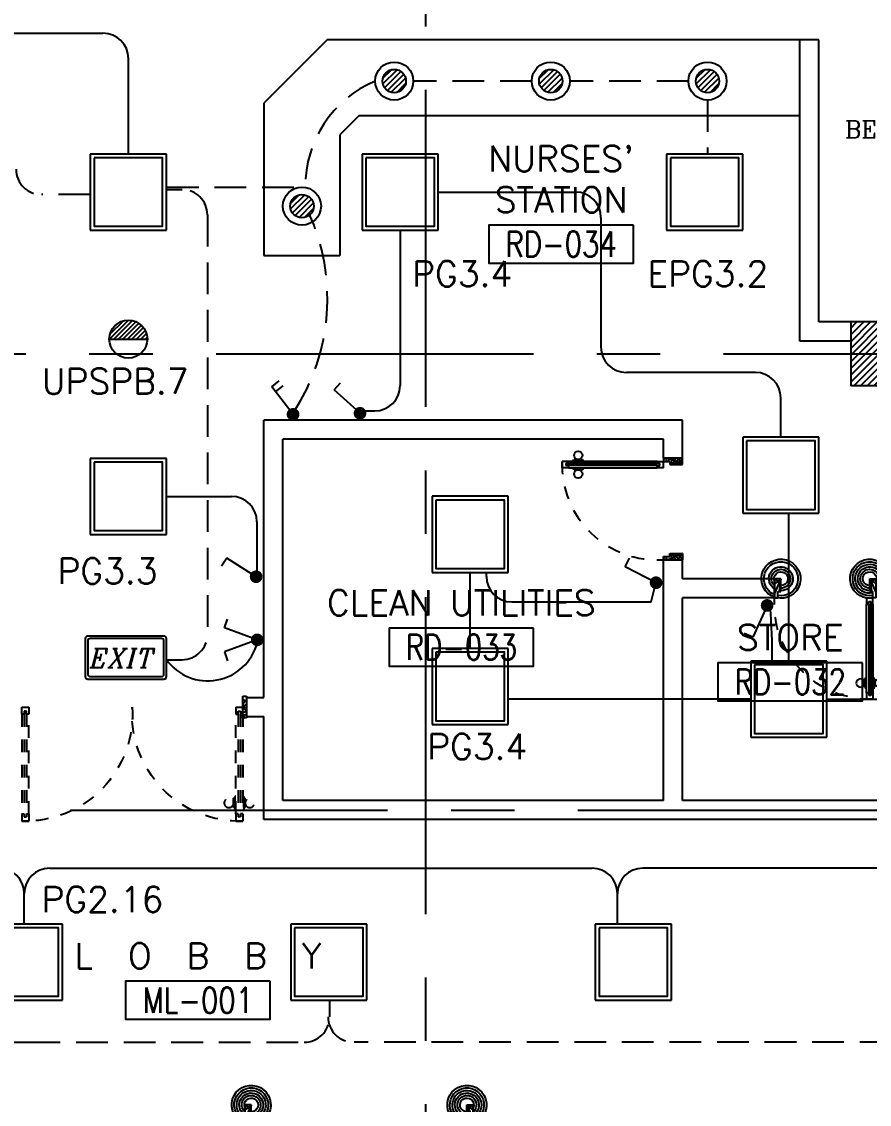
# Model space of a CAD drawing. Extents: x -10 to 91, y -4 to 87.
# Drawn here: x 21.16 to 27.84, y 52.99 to 61.52 of the extents above; entities that cross this region are included whole.
import ezdxf
from ezdxf.enums import TextEntityAlignment as Align

# ---------------------------------------------------------------- set-up
doc = ezdxf.new("R2010")
doc.units = 0
doc.header["$MEASUREMENT"] = 0
doc.linetypes.add('CENTERX2', pattern=[4, 2.5, -0.5, 0.5, -0.5])
doc.linetypes.add('HIDDEN', pattern=[0.375, 0.25, -0.125])
doc.layers.get('0').update_dxf_attribs({"linetype": 'CONTINUOUS'})
for name, color, linetype in [('AXES', 11, 'CENTERX2'), ('COL', 11, 'CONTINUOUS'), ('COUNTER', 11, 'CONTINUOUS'), ('DOOR', 11, 'CONTINUOUS'), ('E-CLINE', 2, 'CONTINUOUS'), ('E-HLINE', 2, 'HIDDEN'), ('E-LITE', 4, 'CONTINUOUS'), ('E-SWITCH', 4, 'CONTINUOUS'), ('E-TRXT', 4, 'CONTINUOUS'), ('EL-LITE', 4, 'CONTINUOUS'), ('HAT', 11, 'CONTINUOUS'), ('RM-BOX', 11, 'CONTINUOUS'), ('RM-NAME', 11, 'CONTINUOUS'), ('RM-NO', 11, 'CONTINUOUS'), ('WALL', 11, 'CONTINUOUS'), ('WIN', 11, 'CONTINUOUS')]:
    doc.layers.add(name, color=color, linetype=linetype)
doc.styles.add('ITALICC', font='italicc')
doc.styles.add('ROMANC', font='romanc', dxfattribs={"height": 0.1})
doc.styles.add('ROMANS', font='ROMANS.shx', dxfattribs={"width": 0.6})

# ---------------------------------------------------------------- blocks, each defined once
blk = doc.blocks.new('A$C7E3856AC')
at = {"layer": 'DOOR', "color": 0, "linetype": 'HIDDEN', "ltscale": 0.3}
for p, q in [((130.9, 800.4), (80.9, 800.4)), ((80.9, 750.4), (80.9, 800.4)), ((113.9, 770.4), (97.9, 770.4)), ((97.9, 770.4), (97.9, 750.4)), ((113.9, 750.4), (113.9, 770.4)), ((130.9, 800.4), (130.9, 750.4)), ((1580.9, 800.4), (1580.9, 750.4)), ((1630.9, 800.4), (1580.9, 800.4)), ((1597.9, 770.4), (1613.9, 770.4)), ((1597.9, 750.4), (1597.9, 770.4)), ((1613.9, 770.4), (1613.9, 750.4)), ((1630.9, 750.4), (1630.9, 800.4)), ((97.9, 750.4), (80.9, 750.4)), ((130.9, 750.4), (113.9, 750.4)), ((1580.9, 750.4), (1597.9, 750.4)), ((1613.9, 750.4), (1630.9, 750.4)), ((73.7, 160.2), (64.7, 160.2)), ((64.7, 95.4), (64.7, 160.2)), ((80.9, 172.8), (73.7, 172.8)), ((73.7, 172.8), (73.7, 82.8)), ((73.7, 95.4), (73.7, 160.2)), ((130.9, 172.8), (138.1, 172.8)), ((138.1, 172.8), (138.1, 82.8)), ((138.1, 160.2), (147.1, 160.2)), ((138.1, 95.4), (138.1, 160.2)), ((147.1, 95.4), (147.1, 160.2)), ((73.7, 95.4), (64.7, 95.4)), ((80.9, 82.8), (73.7, 82.8)), ((130.9, 82.8), (138.1, 82.8)), ((138.1, 95.4), (147.1, 95.4)), ((80.9, 50.4), (97.9, 50.4)), ((80.9, 50.4), (80.9, 0.4)), ((80.9, 0.4), (130.9, 0.4)), ((130.9, 0.4), (80.9, 0.4)), ((97.9, 50.4), (97.9, 30.4)), ((97.9, 30.4), (113.9, 30.4)), ((113.9, 50.4), (130.9, 50.4)), ((113.9, 50.4), (113.9, 30.4)), ((130.9, 50.4), (130.9, 0.4)), ((1597.9, 50.4), (1580.9, 50.4)), ((1580.9, 50.4), (1580.9, 0.4)), ((1630.9, 0.4), (1580.9, 0.4)), ((1580.9, 0.4), (1630.9, 0.4)), ((1597.9, 50.4), (1597.9, 30.4)), ((1613.9, 30.4), (1597.9, 30.4)), ((1630.9, 50.4), (1613.9, 50.4)), ((1613.9, 50.4), (1613.9, 30.4)), ((1630.9, 50.4), (1630.9, 0.4))]:
    blk.add_line(p, q, dxfattribs=at)
at = {"layer": 'DOOR', "linetype": 'HIDDEN', "ltscale": 0.3}
for p, q in [((80.9, 750.4), (80.9, 50.4)), ((97.9, 750.4), (97.9, 50.4)), ((113.9, 750.4), (113.9, 50.4)), ((130.9, 50.4), (130.9, 750.4)), ((1580.9, 50.4), (1580.9, 750.4)), ((1597.9, 750.4), (1597.9, 50.4)), ((1613.9, 750.4), (1613.9, 50.4)), ((1630.9, 750.4), (1630.9, 50.4))]:
    blk.add_line(p, q, dxfattribs=at)
at = {"layer": 'DOOR', "color": 0, "linetype": 'HIDDEN', "ltscale": 0.3}
for centre in [(32.4, 127.8), (179.5, 127.8)]:
    blk.add_circle(centre, 32.4, dxfattribs=at)
at = {"layer": 'DOOR', "linetype": 'HIDDEN', "ltscale": 0.3}
for centre, start, end in [((105.9, 751.6), 268.09382, 3.72494), ((1605.9, 751.6), 176.27506, 271.90618)]:
    blk.add_arc(centre, 751.6, start, end, dxfattribs=at)
blk = doc.blocks.new('RM1')
at = {"layer": 'RM-BOX'}
blk.add_lwpolyline([(569.9, -200), (-569.9, -200), (-569.9, -500), (569.9, -500)], close=True, dxfattribs=at)
at = {"layer": 'RM-NAME', "style": 'ROMANS'}
for tag, p in [('ROOMNAME1', (0, 323.8)), ('ROOMNAME2', (0, 0))]:
    blk.add_attdef(tag, text='', height=200, dxfattribs=at).set_placement(p, align=Align.MIDDLE)
at = {"layer": 'RM-NO', "style": 'ROMANS', "width": 0.8}
blk.add_attdef('ROOMNO', text='', height=200, dxfattribs=at).set_placement((0, -350), align=Align.MIDDLE)
blk = doc.blocks.new('A$C272A55A0')
at = {"layer": 'DOOR', "color": 0, "linetype": 'ByBlock'}
for p, q in [((0, 900.4), (0, 1050.4)), ((50, 1050.4), (0, 1050.4)), ((50, 950.4), (50, 1050.4)), ((1750, 950.4), (1750, 1050.4)), ((1750, 1050.4), (1800, 1050.4)), ((1800, 1050.4), (1800, 900.4)), ((25, 950.4), (50, 950.4)), ((25, 900.4), (25, 950.4)), ((1775, 950.4), (1750, 950.4)), ((1775, 900.4), (1775, 950.4)), ((0, 900.4), (25, 900.4)), ((75, 900.4), (25, 900.4)), ((25, 850.4), (25, 900.4)), ((58, 870.4), (42, 870.4)), ((42, 870.4), (42, 850.4)), ((58, 850.4), (58, 870.4)), ((75, 900.4), (75, 850.4)), ((1725, 900.4), (1775, 900.4)), ((1725, 900.4), (1725, 850.4)), ((1742, 870.4), (1758, 870.4)), ((1742, 850.4), (1742, 870.4)), ((1758, 870.4), (1758, 850.4)), ((1800, 900.4), (1775, 900.4)), ((1775, 850.4), (1775, 900.4)), ((42, 850.4), (25, 850.4)), ((75, 850.4), (58, 850.4)), ((1725, 850.4), (1742, 850.4)), ((1758, 850.4), (1775, 850.4)), ((1725, 172.7), (1717.8, 172.7)), ((1717.8, 172.7), (1717.8, 82.7)), ((1775, 172.7), (1782.2, 172.7)), ((1782.2, 172.7), (1782.2, 82.7)), ((1717.8, 160.1), (1708.8, 160.1)), ((1708.8, 95.3), (1708.8, 160.1)), ((1717.8, 95.3), (1708.8, 95.3)), ((1717.8, 95.3), (1717.8, 160.1)), ((1782.2, 160.1), (1791.2, 160.1)), ((1782.2, 95.3), (1782.2, 160.1)), ((1782.2, 95.3), (1791.2, 95.3)), ((1791.2, 95.3), (1791.2, 160.1)), ((25, 50.4), (42, 50.4)), ((25, 50.4), (25, 0.4)), ((25, 0.4), (75, 0.4)), ((75, 0.4), (25, 0.4)), ((42, 50.4), (42, 30.4)), ((42, 30.4), (58, 30.4)), ((58, 50.4), (75, 50.4)), ((58, 50.4), (58, 30.4)), ((75, 50.4), (75, 0.4)), ((1725, 82.7), (1717.8, 82.7)), ((1742, 50.4), (1725, 50.4)), ((1725, 50.4), (1725, 0.4)), ((1775, 0.4), (1725, 0.4)), ((1725, 0.4), (1775, 0.4)), ((1742, 50.4), (1742, 30.4)), ((1758, 30.4), (1742, 30.4)), ((1775, 50.4), (1758, 50.4)), ((1758, 50.4), (1758, 30.4)), ((1775, 82.7), (1782.2, 82.7)), ((1775, 50.4), (1775, 0.4))]:
    blk.add_line(p, q, dxfattribs=at)
at = {"layer": 'DOOR', "color": 9, "linetype": 'ByBlock'}
for p, q in [((50, 1050.4), (0, 1010.2)), ((50, 1050.4), (0, 936.6)), ((50, 1050.4), (36.6, 950.4)), ((1750, 1050.4), (1800, 1010.2)), ((1750, 1050.4), (1800, 936.6)), ((1750, 1050.4), (1763.4, 950.4))]:
    blk.add_line(p, q, dxfattribs=at)
at = {"layer": 'DOOR', "linetype": 'ByBlock'}
for p, q in [((25, 850.4), (25, 50.4)), ((42, 850.4), (42, 50.4)), ((58, 850.4), (58, 50.4)), ((75, 50.4), (75, 850.4)), ((1725, 50.4), (1725, 850.4)), ((1742, 850.4), (1742, 50.4)), ((1758, 850.4), (1758, 50.4)), ((1775, 850.4), (1775, 50.4))]:
    blk.add_line(p, q, dxfattribs=at)
at = {"layer": 'DOOR', "color": 0, "linetype": 'ByBlock'}
for centre in [(1676.5, 127.7), (1823.5, 127.7)]:
    blk.add_circle(centre, 32.4, dxfattribs=at)
at = {"layer": 'DOOR', "color": 9, "linetype": 'ByBlock'}
for centre, radius, start, end in [((50, 1050.4), 54.4, 203.20738, 270), ((50, 1050.4), 34.4, 180, 270), ((50, 1050.4), 14.4, 180, 270), ((1750, 1050.4), 14.4, 270, 0), ((1750, 1050.4), 34.4, 270, 0), ((1750, 1050.4), 54.4, 270, 336.79262), ((50, 1050.4), 74.4, 227.77643, 270), ((50, 1050.4), 94.4, 238.01819, 270), ((50, 1050.4), 114.4, 244.08384, 257.37743), ((1750, 1050.4), 74.4, 270, 312.22357), ((1750, 1050.4), 94.4, 270, 301.98181), ((1750, 1050.4), 114.4, 282.62257, 295.91616), ((50, 1050.4), 134.4, 248.15985, 259.28002), ((50, 1050.4), 154.4, 251.10529, 256.28577), ((1750, 1050.4), 134.4, 280.71998, 291.84015), ((1750, 1050.4), 154.4, 283.71423, 288.89471)]:
    blk.add_arc(centre, radius, start, end, dxfattribs=at)
at = {"layer": 'DOOR', "linetype": 'HIDDEN', "ltscale": 0.5}
for centre, start, end in [((50, 851.4), 268.31738, 3.29648), ((1750, 851.4), 176.70352, 271.68262)]:
    blk.add_arc(centre, 851.4, start, end, dxfattribs=at)
at = {"layer": 'WALL', "linetype": 'ByBlock'}
blk.add_line((1800, 900.4), (1800, 1050.4), dxfattribs=at)
blk = doc.blocks.new('*X125')
at = {"color": 0}
for p, q in [((39289.6, 55942), (39763.2, 56415.6)), ((39289.6, 55995), (39710.2, 56415.6)), ((39289.6, 56048.1), (39657.1, 56415.6)), ((39289.6, 56101.1), (39604.1, 56415.6)), ((39289.6, 56154.1), (39551.1, 56415.6)), ((39289.6, 56207.2), (39498, 56415.6)), ((39289.6, 56260.2), (39445, 56415.6)), ((39289.6, 56313.2), (39392, 56415.6)), ((39289.6, 56366.3), (39338.9, 56415.6)), ((39316.2, 55915.6), (39789.6, 56389)), ((39369.3, 55915.6), (39789.6, 56335.9)), ((39422.3, 55915.6), (39789.6, 56282.9)), ((39475.3, 55915.6), (39789.6, 56229.9)), ((39528.4, 55915.6), (39789.6, 56176.8)), ((39581.4, 55915.6), (39789.6, 56123.8)), ((39634.4, 55915.6), (39789.6, 56070.8)), ((39687.5, 55915.6), (39789.6, 56017.7)), ((39740.5, 55915.6), (39789.6, 55964.7))]:
    blk.add_line(p, q, dxfattribs=at)
blk = doc.blocks.new('COL50')
at = {"layer": 'COL'}
blk.add_lwpolyline([(-250, 250), (-250, -250), (250, -250), (250, 250)], close=True, dxfattribs=at)
blk = doc.blocks.new('A$C09EF76E8')
at = {"layer": 'DOOR', "color": 0, "linetype": 'ByBlock'}
for p, q in [((776.6, 950), (726.6, 950)), ((726.6, 950), (776.6, 950)), ((726.6, 900), (726.6, 950)), ((776.6, 900), (776.6, 950)), ((719.4, 855), (710.4, 855)), ((710.4, 855), (710.4, 790.2)), ((726.6, 867.6), (719.4, 867.6)), ((719.4, 777.6), (719.4, 867.6)), ((719.4, 855), (719.4, 790.2)), ((743.6, 900), (726.6, 900)), ((759.6, 920), (743.6, 920)), ((743.6, 900), (743.6, 920)), ((759.6, 900), (759.6, 920)), ((776.6, 900), (759.6, 900)), ((776.6, 867.6), (783.8, 867.6)), ((783.8, 777.6), (783.8, 867.6)), ((783.8, 855), (792.8, 855)), ((783.8, 855), (783.8, 790.2)), ((792.8, 855), (792.8, 790.2)), ((719.4, 790.2), (710.4, 790.2)), ((726.6, 777.6), (719.4, 777.6)), ((776.6, 777.6), (783.8, 777.6)), ((783.8, 790.2), (792.8, 790.2)), ((726.6, 150), (726.6, 200)), ((726.6, 200), (743.6, 200)), ((743.6, 200), (743.6, 180)), ((743.6, 180), (759.6, 180)), ((759.6, 180), (759.6, 200)), ((759.6, 200), (776.6, 200)), ((776.6, 200), (776.6, 150)), ((1.6, 0), (1.6, 150)), ((1.6, 150), (26.6, 150)), ((1.6, 150), (1.6, 0)), ((26.6, 150), (26.6, 100)), ((26.6, 100), (51.6, 100)), ((51.6, 100), (51.6, 0)), ((726.6, 150), (776.6, 150)), ((776.6, 100), (751.6, 100)), ((751.6, 100), (751.6, 0)), ((776.6, 150), (776.6, 100)), ((801.6, 150), (776.6, 150)), ((801.6, 150), (801.6, 0)), ((51.6, 0), (1.6, 0)), ((751.6, 0), (801.6, 0))]:
    blk.add_line(p, q, dxfattribs=at)
at = {"layer": 'DOOR', "linetype": 'ByBlock'}
for p, q in [((726.6, 900), (726.6, 200)), ((743.6, 200), (743.6, 900)), ((759.6, 200), (759.6, 900)), ((776.6, 200), (776.6, 900)), ((801.6, 0), (801.6, 150))]:
    blk.add_line(p, q, dxfattribs=at)
at = {"layer": 'DOOR', "color": 9, "linetype": 'ByBlock'}
for p, q in [((51.6, 0), (1.6, 113.7)), ((51.6, 0), (38.2, 100)), ((751.6, 0), (801.6, 113.7)), ((751.6, 0), (764.9, 100)), ((51.6, 0), (1.6, 40.1)), ((751.6, 0), (801.6, 40.1))]:
    blk.add_line(p, q, dxfattribs=at)
at = {"layer": 'DOOR', "color": 0, "linetype": 'ByBlock'}
for centre in [(678.1, 822.6), (825.1, 822.6)]:
    blk.add_circle(centre, 32.4, dxfattribs=at)
at = {"layer": 'DOOR', "linetype": 'HIDDEN', "ltscale": 0.5}
blk.add_arc((751.6, 198.8), 751.6, 88.09382, 183.72494, dxfattribs=at)
at = {"layer": 'DOOR', "color": 9, "linetype": 'ByBlock'}
for centre, radius, start, end in [((51.6, 0), 154.4, 103.71423, 108.89471), ((51.6, 0), 134.4, 100.71998, 111.84015), ((51.6, 0), 94.4, 90, 121.98181), ((751.6, 0), 94.4, 58.01819, 90), ((751.6, 0), 134.4, 68.15985, 79.28002), ((751.6, 0), 114.4, 64.08384, 77.37743), ((751.6, 0), 154.4, 71.10529, 76.28577), ((51.6, 0), 74.4, 90, 132.22357), ((51.6, 0), 54.4, 90, 156.79262), ((51.6, 0), 34.4, 90, 180), ((51.6, 0), 14.4, 90, 180), ((751.6, 0), 74.4, 47.77643, 90), ((751.6, 0), 54.4, 23.20738, 90), ((751.6, 0), 34.4, 0, 90), ((751.6, 0), 14.4, 0, 90)]:
    blk.add_arc(centre, radius, start, end, dxfattribs=at)
blk = doc.blocks.new('*X182')
at = {"color": 0}
for p, q in [((21548.527, 18540.142), (21548.801, 18540.415)), ((21548.529, 18539.966), (21548.977, 18540.414)), ((21548.584, 18539.845), (21549.098, 18540.359)), ((21548.672, 18539.756), (21549.187, 18540.271)), ((21548.793, 18539.7), (21549.243, 18540.15)), ((21548.966, 18539.696), (21549.246, 18539.977))]:
    blk.add_line(p, q, dxfattribs=at)
blk = doc.blocks.new('SPOT')
at = {"layer": 'E-LITE'}
for radius in [0.6, 0.369]:
    blk.add_circle((0, 0), radius, dxfattribs=at)
at = {"layer": 'E-LITE', "color": 8}
blk.add_blockref('*X182', (-21548.886, -18540.056), dxfattribs=at)
blk = doc.blocks.new('L42')
at = {"layer": 'E-LITE'}
for p, q in [((0.3, 0.3), (-0.3, 0.3)), ((-0.3, 0.3), (-0.3, -0.3)), ((0.3, -0.3), (0.3, 0.3)), ((-0.3, -0.3), (0.3, -0.3))]:
    blk.add_line(p, q, dxfattribs=at)
at = {"layer": 'E-LITE', "color": 8}
blk.add_lwpolyline([(-0.27, 0.27), (-0.27, -0.27), (0.27, -0.27), (0.27, 0.27)], close=True, dxfattribs=at)
blk = doc.blocks.new('EXIT')
at = {"layer": 'E-LITE', "color": 4}
for p, q in [((-0.32, 0.15), (-0.32, -0.15)), ((0.3, 0.17), (-0.3, 0.17)), ((0.32, -0.15), (0.32, 0.15)), ((-0.3, -0.17), (0.3, -0.17))]:
    blk.add_line(p, q, dxfattribs=at)
at = {"layer": 'E-LITE', "color": 8}
for p, q in [((-0.3, 0.13), (-0.3, -0.13)), ((0.28, 0.15), (-0.28, 0.15)), ((0.3, -0.13), (0.3, 0.13)), ((-0.28, -0.15), (0.28, -0.15))]:
    blk.add_line(p, q, dxfattribs=at)
at = {"layer": 'E-LITE', "color": 4}
for centre, start, end in [((-0.3, 0.15), 90, 180), ((0.3, 0.15), 360, 90), ((-0.3, -0.15), 180, 270), ((0.3, -0.15), 270, 0)]:
    blk.add_arc(centre, 0.02, start, end, dxfattribs=at)
at = {"layer": 'E-LITE', "color": 8}
for centre, start, end in [((-0.28, 0.13), 90, 180), ((0.28, 0.13), 0, 90), ((-0.28, -0.13), 180, 270), ((0.28, -0.13), 270, 0)]:
    blk.add_arc(centre, 0.02, start, end, dxfattribs=at)
at = {"layer": 'E-LITE', "color": 5, "style": 'ITALICC'}
blk.add_text('EXIT', height=0.15, dxfattribs=at).set_placement((-0.284, -0.0783))
blk = doc.blocks.new('1G2W')
for p, q in [((0, 0), (0.517, 0.188)), ((0.517, 0.188), (0.466, 0.329)), ((0, 0), (0.517, -0.188)), ((0.517, -0.188), (0.466, -0.329))]:
    blk.add_line(p, q)
at = {"const_width": 0.1}
blk.add_lwpolyline([(-0.05, 0, 1), (0.05, 0, 1)], format="xyb", close=True, dxfattribs=at)
blk = doc.blocks.new('1G1W')
for p, q in [((0, 0), (0.55, 0)), ((0.55, 0), (0.55, -0.15))]:
    blk.add_line(p, q)
at = {"const_width": 0.1}
blk.add_lwpolyline([(-0.05, 0, 1), (0.05, 0, 1)], format="xyb", close=True, dxfattribs=at)
blk = doc.blocks.new('2G1W')
for p, q in [((0, 0), (0.55, 0)), ((0.45, 0), (0.45, -0.15)), ((0.55, 0), (0.55, -0.15))]:
    blk.add_line(p, q)
at = {"const_width": 0.1}
blk.add_lwpolyline([(-0.05, 0, 1), (0.05, 0, 1)], format="xyb", close=True, dxfattribs=at)
blk = doc.blocks.new('EL')
at = {"layer": 'EL-LITE'}
h = blk.add_hatch(dxfattribs=at)
h.set_pattern_fill('ANSI31', color=4, scale=0.2, style=0)
h.set_pattern_definition([(45, (587.071197, 567.777136), (-0.0176776695, 0.0176776695), [])])
h.paths.add_polyline_path([(0.15, 0, 1), (-0.15, 0)])
at = {"layer": 'EL-LITE', "color": 4}
blk.add_line((-0.15, 0), (0.15, 0), dxfattribs=at)
blk.add_circle((0, 0), 0.15, dxfattribs=at)

msp = doc.modelspace()

# ---------------------------------------------------------------- linework, layer by layer
at = {"layer": 'AXES'}
for p, q in [((24.3439, 14.4854), (24.3439, 73.3054)), ((2.6925, 58.9054), (71.7839, 58.9054)), ((13.5439, 55.3054), (71.7839, 55.3054))]:
    msp.add_line(p, q, dxfattribs=at)
at = {"layer": 'COUNTER'}
for p, q in [((23.5678, 61.3804), (23.0678, 60.8804)), ((27.2939, 61.3804), (23.5678, 61.3804)), ((23.0678, 60.8804), (23.0678, 59.6804)), ((23.8164, 60.7804), (23.6678, 60.6319)), ((27.2939, 60.7804), (23.8164, 60.7804)), ((23.6678, 60.6319), (23.6678, 59.6804)), ((23.0678, 59.6804), (23.6678, 59.6804))]:
    msp.add_line(p, q, dxfattribs=at)
at = {"layer": 'DOOR', "color": 0, "linetype": 'ByBlock'}
for p, q in [((22.9033, 56.0344), (22.9033, 56.2031)), ((22.9033, 56.2031), (22.9314, 56.2031)), ((22.9314, 56.2031), (22.9314, 56.0344)), ((22.847, 56.1188), (22.9033, 56.1188)), ((22.9033, 56.0625), (22.9033, 56.1188)), ((22.9314, 56.0344), (22.9033, 56.0344))]:
    msp.add_line(p, q, dxfattribs=at)
at = {"layer": 'DOOR', "color": 9, "linetype": 'ByBlock'}
for p, q in [((22.9033, 56.1806), (22.9314, 56.158)), ((22.9033, 56.1392), (22.9314, 56.0752))]:
    msp.add_line(p, q, dxfattribs=at)
for centre, radius, start, end in [((22.8752, 56.2031), 0.0612, 297.35758, 336.79262), ((22.8752, 56.2031), 0.0837, 289.63413, 312.22357), ((22.8752, 56.2031), 0.1062, 285.35656, 301.98181), ((22.8752, 56.2031), 0.1287, 282.62257, 295.91616), ((22.8752, 56.2031), 0.1512, 280.71998, 291.84015), ((22.8752, 56.0344), 0.0387, 0, 43.38931), ((22.8752, 56.2031), 0.1737, 283.71423, 288.89471)]:
    msp.add_arc(centre, radius, start, end, dxfattribs=at)
at = {"layer": 'E-CLINE', "color": 4}
for p, q in [((20.1702, 61.4333), (21.8003, 61.4333)), ((22.0003, 60.4799), (22.0003, 61.2333)), ((24.4427, 60.1799), (25.5258, 60.1799)), ((25.7258, 59.9799), (25.7258, 58.9572)), ((24.1427, 59.8799), (24.1427, 58.6538)), ((26.9427, 58.7572), (25.9258, 58.7572)), ((27.1427, 58.2477), (27.1427, 58.5572)), ((23.8431, 58.4538), (23.9427, 58.4538)), ((22.3003, 57.7799), (22.8136, 57.7799)), ((27.2064, 56.4804), (27.2064, 57.6477)), ((23.0136, 57.5799), (23.0136, 57.1706)), ((24.6943, 56.5804), (24.6943, 57.1804)), ((24.8222, 57.1477), (24.8222, 57.1804)), ((26.1214, 56.9477), (26.1538, 57.0749)), ((25.0222, 56.9477), (26.1214, 56.9477)), ((26.9064, 56.1804), (24.9943, 56.1804)), ((27.5064, 56.1804), (28.7939, 56.1804)), ((21.3804, 54.8475), (25.6554, 54.8475)), ((28.5608, 54.8475), (26.0554, 54.8475)), ((21.1804, 54.407), (21.1804, 54.6482)), ((25.8554, 54.407), (25.8554, 54.6475))]:
    msp.add_line(p, q, dxfattribs=at)
for centre, radius, start, end in [((21.8003, 61.2333), 0.2, 0, 90), ((25.5258, 59.9799), 0.2, 0, 90), ((25.9258, 58.9572), 0.2, 180, 270), ((26.9427, 58.5572), 0.2, 0, 90), ((23.9427, 58.6538), 0.2, 270, 0), ((22.8136, 57.5799), 0.2, 0, 90), ((25.0222, 57.1477), 0.2, 180, 270), ((23.5261, 56.5554), 3.5499, 358.78953, 5.72635), ((22.6268, 56.7286), 0.4033, 215.94514, 344.85191), ((20.9804, 54.6482), 0.2, 0, 90), ((21.3804, 54.6475), 0.2, 90, 180), ((25.6554, 54.6475), 0.2, 0, 90), ((26.0554, 54.6475), 0.2, 90, 180)]:
    msp.add_arc(centre, radius, start, end, dxfattribs=at)
at = {"layer": 'E-HLINE', "color": 4}
for p, q in [((25.18, 61.0557), (24.246, 61.0557)), ((26.4153, 61.0557), (25.48, 61.0557)), ((26.5653, 60.9057), (26.5653, 60.4799)), ((22.3053, 60.2187), (23.3954, 60.2187)), ((21.7003, 60.1597), (21.3155, 60.1597)), ((22.3003, 60.2001), (22.4235, 60.2001)), ((22.6235, 60.0001), (22.6235, 56.6918)), ((22.3003, 56.4918), (22.4235, 56.4918)), ((23.5861, 53.807), (23.5861, 53.6749)), ((19.5193, 53.4749), (21.2138, 53.4749)), ((21.2138, 53.4749), (23.3804, 53.4749)), ((31.3907, 53.4749), (23.7804, 53.4749))]:
    msp.add_line(p, q, dxfattribs=at)
for centre, radius, start, end in [((24.2954, 60.2269), 0.8995, 112.85853, 180.64346), ((21.3155, 60.3597), 0.2, 180, 270), ((22.4235, 60.0001), 0.2, 0, 90), ((21.9377, 59.3387), 1.6325, 327.03075, 24.44448), ((22.4235, 56.6918), 0.2, 270, 0), ((23.3861, 53.6749), 0.2, 270, 0), ((23.7748, 53.6749), 0.2, 180, 270)]:
    msp.add_arc(centre, radius, start, end, dxfattribs=at)
at = {"layer": 'WALL'}
for p, q in [((27.2939, 59.0054), (27.2939, 61.3804)), ((27.4439, 61.3804), (27.2939, 61.3804)), ((27.4439, 59.1554), (27.4439, 61.3804)), ((27.6939, 59.1554), (27.4439, 59.1554)), ((27.6939, 59.0054), (27.2939, 59.0054)), ((26.3689, 58.3804), (23.0689, 58.3804)), ((23.0689, 56.1938), (23.0689, 58.3804)), ((26.3689, 58.0804), (26.3689, 58.3804)), ((23.2189, 55.3804), (23.2189, 58.2304)), ((26.2189, 58.2304), (23.2189, 58.2304)), ((26.2189, 58.0804), (26.2189, 58.2304)), ((26.3689, 58.0804), (26.2189, 58.0804)), ((26.2189, 55.3804), (26.2189, 57.2804)), ((26.3689, 57.2804), (26.2189, 57.2804)), ((26.3689, 57.1304), (26.3689, 57.2804)), ((27.0939, 57.1304), (26.3689, 57.1304)), ((27.0939, 57.1304), (27.0939, 56.9804)), ((26.3689, 55.3804), (26.3689, 56.9804)), ((27.0939, 56.9804), (26.3689, 56.9804)), ((22.9314, 56.1938), (22.9314, 56.0438)), ((22.9314, 56.1938), (23.0689, 56.1938)), ((22.9314, 56.0438), (23.0689, 56.0438)), ((23.0689, 55.2304), (23.0689, 56.0438)), ((26.2189, 55.3804), (23.2189, 55.3804)), ((28.0439, 55.3804), (26.3689, 55.3804)), ((30.3739, 55.2304), (23.0689, 55.2304))]:
    msp.add_line(p, q, dxfattribs=at)

# ---------------------------------------------------------------- block references
at = {"layer": 'COL', "xscale": 0.001000000047497451, "yscale": 0.0009999999892897904, "zscale": 0.001}
msp.add_blockref('COL50', (27.9439, 58.9054), dxfattribs=at)
at = {"layer": 'DOOR', "color": 0, "yscale": 0.0009999999892897904, "zscale": 0.001}
for p, xscale, rotation in [((26.3689, 57.2788), 0.0009999999892897904, 90), ((27.0923, 57.1304), -0.001000000047497451, 180)]:
    msp.add_blockref('A$C09EF76E8', p, dxfattribs=dict(at, xscale=xscale, rotation=rotation))
at = {"layer": 'DOOR', "color": 0}
for name, p, xscale, yscale, zscale in [('A$C7E3856AC', (22.9943, 55.2183), -0.001124999951571226, 0.001125000009778887, 0.001125), ('A$C272A55A0', (24.7189, 51.9301), -0.001000000047497451, 0.0009999999892897904, 0.001)]:
    msp.add_blockref(name, p, dxfattribs=dict(at, xscale=xscale, yscale=yscale, zscale=zscale))
at = {"layer": 'E-LITE', "color": 4, "xscale": 0.25, "yscale": 0.25, "zscale": 0.25}
for p in [(24.096, 61.0557), (25.33, 61.0557), (26.5653, 61.0557), (23.3689, 60.0692)]:
    msp.add_blockref('SPOT', p, dxfattribs=at)
at = {"layer": 'E-LITE', "color": 4}
for name, p in [('L42', (22.0003, 60.1799)), ('L42', (24.1427, 60.1799)), ('L42', (26.5427, 60.1799)), ('L42', (27.1427, 57.9477)), ('L42', (22.0003, 57.7799)), ('L42', (24.6943, 57.4804)), ('EXIT', (21.9808, 56.5085)), ('L42', (24.6943, 56.2804)), ('L42', (27.2064, 56.1804)), ('L42', (21.1804, 54.107)), ('L42', (23.5804, 54.107)), ('L42', (25.9804, 54.107))]:
    msp.add_blockref(name, p, dxfattribs=at)
at = {"layer": 'E-LITE'}
msp.add_blockref('EL', (22.0003, 59.0202), dxfattribs=at)
at = {"layer": 'E-SWITCH', "color": 4, "yscale": 0.5, "zscale": 0.5}
for name, p, xscale, rotation in [('2G1W', (23.2985, 58.4269), 0.5, 127.7390625570313), ('1G1W', (23.8263, 58.4352), 0.5, 137.7716530107934), ('1G1W', (23.0078, 57.1463), -0.5, 327.5269217692594), ('1G1W', (26.1599, 57.0991), 0.5, 152.682614707433), ('1G1W', (27.0354, 56.9199), 0.5, 245.7941725530628), ('1G2W', (23.0161, 56.6482), 0.5, 180)]:
    msp.add_blockref(name, p, dxfattribs=dict(at, xscale=xscale, rotation=rotation))
at = {"layer": 'HAT', "xscale": 0.001000000047497451, "yscale": 0.0009999999892897904, "zscale": 0.001}
for p, values in [((25.4114, 60.1197), {'ROOMNO': 'RD-034', 'ROOMNAME2': 'STATION', 'ROOMNAME1': "NURSES'"}), ((24.6251, 56.9415), {'ROOMNO': 'RD-033', 'ROOMNAME2': 'CLEAN UTILITIES'}), ((27.2178, 56.6681), {'ROOMNO': 'RD-032', 'ROOMNAME2': 'STORE'})]:
    msp.add_blockref('RM1', p, dxfattribs=at).add_auto_attribs(values)
msp.add_blockref('*X125', (-11.5957, 2.7398), dxfattribs=at)
at = {"layer": 'WALL', "xscale": 0.001000000047497451, "yscale": 0.0009999999892897904, "zscale": 0.001}
msp.add_blockref('RM1', (22.5488, 54.1563), dxfattribs=at).add_auto_attribs({'ROOMNO': 'ML-001', 'ROOMNAME2': 'L  O  B  B  Y'})

# ---------------------------------------------------------------- texts
at = {"layer": 'E-TRXT', "color": 4, "style": 'ROMANS'}
for s, p in [('PG3.4', (24.2375, 59.4359)), ('EPG3.2', (26.0919, 59.4359)), ('UPSPB.7', (21.3176, 58.5876)), ('PG3.3', (21.4421, 57.0915)), ('PG3.4', (24.3561, 55.707)), ('PG2.16', (21.316, 54.5015))]:
    msp.add_text(s, height=0.2, dxfattribs=at).set_placement(p)
at = {"layer": 'WIN', "style": 'ROMANC'}
msp.add_text('BED HOLDING', height=0.135, dxfattribs=at).set_placement((28.2985, 60.6745), align=Align.MIDDLE)

doc.saveas('drawing.dxf')
